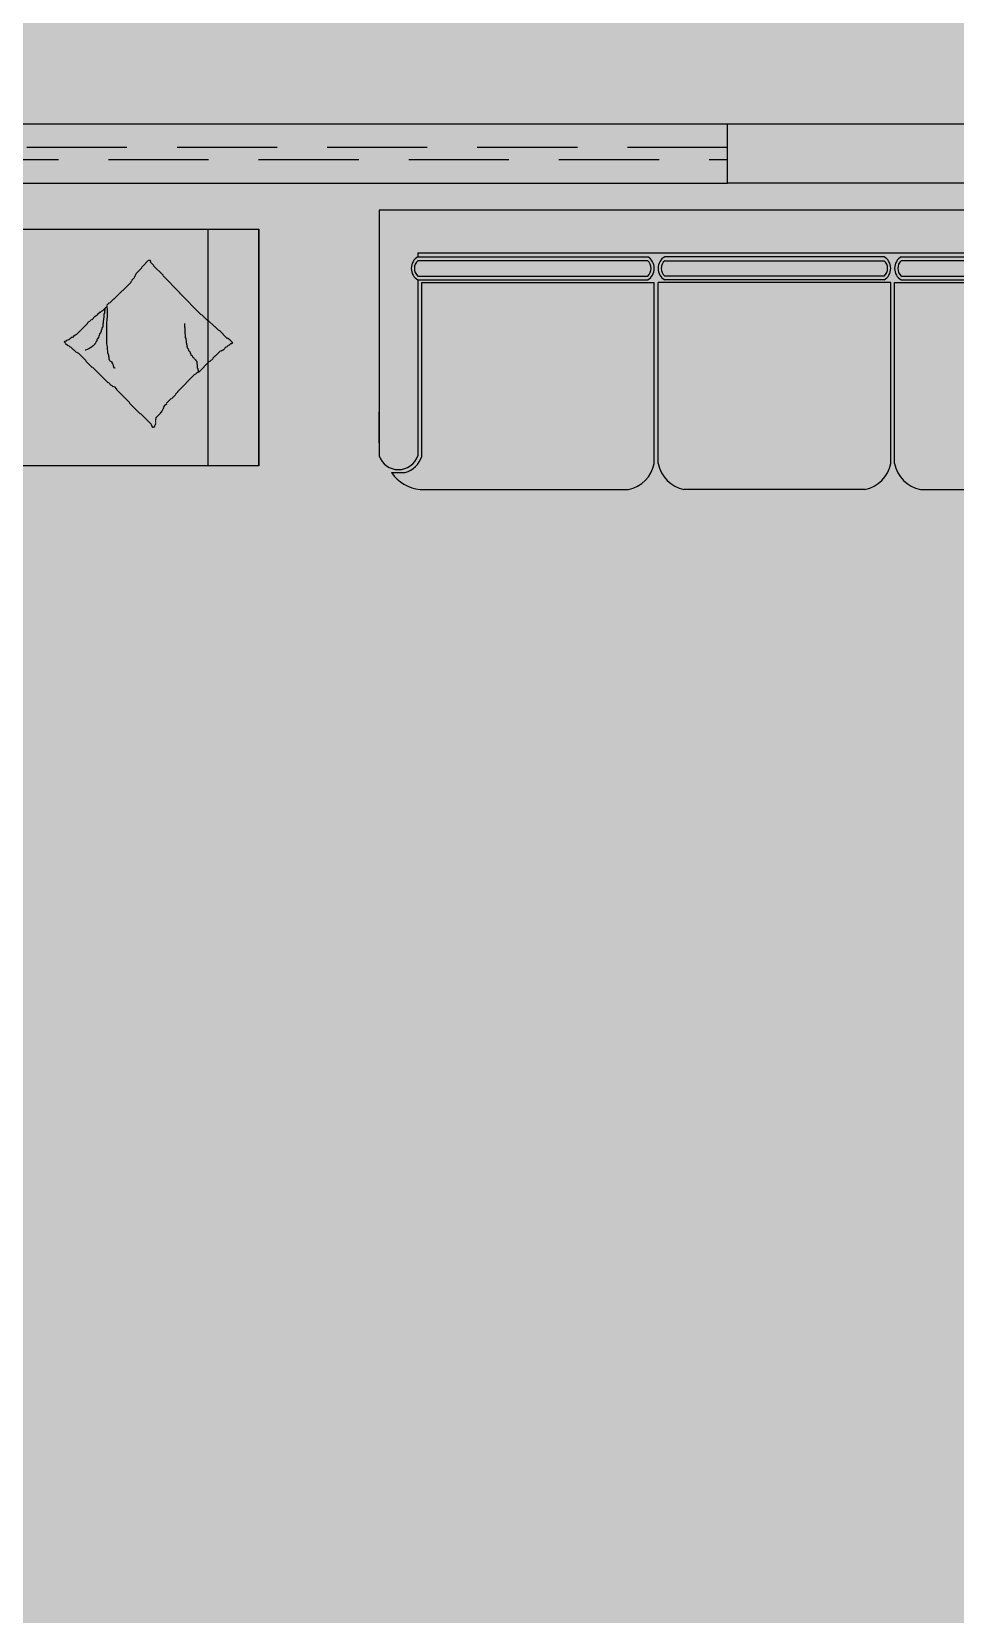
# Model space of a CAD drawing. Header units: centimetres. Extents: x 0 to 1099704, y -139216 to 99734.
# Drawn here: x 854887.9 to 855122.3, y 10507.1 to 10908.6 of the extents above; entities that cross this region are included whole.
import ezdxf

# ---------------------------------------------------------------- set-up
doc = ezdxf.new("R2010")
doc.units = ezdxf.units.CM
doc.header["$LTSCALE"] = 4
doc.linetypes.add('DASHED2', pattern=[9.524999999999999, 6.35, -3.175])
for name, color, linetype in [('0.1', 1, 'Continuous'), ('0.2', 2, 'Continuous'), ('0.4', 4, 'Continuous'), ('0.6', 6, 'Continuous'), ('AIT-LAY-HTC', 254, 'Continuous'), ('AIT-LAY-MOB', 2, 'Continuous')]:
    doc.layers.add(name, color=color, linetype=linetype)

# ---------------------------------------------------------------- blocks, each defined once
blk = doc.blocks.new('Sofa45')
for p, q in [((118.4223870338865, 41.82011138008882), (-146.5776129661106, 41.82011138008882)), ((-146.5776129661106, 41.82011138008882), (-146.5776129661106, -18.17988861991203)), ((-146.5776129661106, 41.82011138008882), (-146.5776129661106, -21.54804315951274)), ((118.4223870338865, 41.82011138008882), (118.4223870338865, -18.17988861991203)), ((118.4223870338865, 41.82011138008882), (118.4223870338865, -21.54804315951274)), ((-136.5776129661157, 30.8201113800889), (108.4223870338915, 30.82011138008887)), ((-136.5776129661157, 30.8201113800889), (-136.5776129661156, 29.82011138008981)), ((-136.5776129661112, 29.82011138008979), (-77.26429250415133, 29.82011138008979)), ((-77.26429250542746, 28.79627606905594), (-136.5776129661112, 28.79627606905594)), ((-16.26429250542648, 29.82011138008979), (-72.89093342807412, 29.82011138008979)), ((-72.89093342679799, 28.79627606905594), (-16.26429250542773, 28.79627606905594)), ((-11.89093342679767, 29.82011138008979), (44.73570749584997, 29.82011138008979)), ((44.73570749457383, 28.79627606905594), (-11.89093342679642, 28.79627606905594)), ((108.4223870338871, 29.82011138008979), (49.10906657192717, 29.82011138008979)), ((49.10906657320331, 28.79627606905594), (108.4223870338871, 28.79627606905594)), ((108.4223870338915, 30.82011138008887), (108.4223870338914, 29.82011138008981)), ((-136.5776129661112, 24.84391192827765), (-77.26429250542746, 24.84391192827765)), ((-16.26429250542773, 24.84391192827765), (-72.89093342679799, 24.84391192827765)), ((-11.89093342679642, 24.84391192827765), (44.73570749457383, 24.84391192827765)), ((108.4223870338871, 24.84391192827765), (49.10906657320331, 24.84391192827765)), ((-136.5776129661151, 23.82011138009191), (-136.5776129661112, -21.54804315951558)), ((-136.5776129661112, 23.82011138008956), (-77.26429250415133, 23.82011138008956)), ((-135.5776129661093, -21.70994866337729), (-135.5776129661134, 23.17275920279208)), ((-135.5776129661134, 23.17275920279208), (-75.57761296611272, 23.17275920279492)), ((-75.57761296611272, -23.53253644261052), (-75.57761296611272, 23.17275920279492)), ((-14.577612966112, 23.17275920279208), (-74.57761296611272, 23.17275920279492)), ((-74.57761296611272, -23.53253644261052), (-74.57761296611272, 23.17275920279492)), ((-16.26429250542648, 23.82011138008956), (-72.89093342807412, 23.82011138008956)), ((-14.5776129661163, -23.53253644263382), (-14.577612966112, 23.17275920279208)), ((-13.57761296611215, 23.17275920279208), (46.42238703388857, 23.17275920279492)), ((-13.57761296610785, -23.53253644263382), (-13.57761296611215, 23.17275920279208)), ((-11.89093342679767, 23.82011138008956), (44.73570749584997, 23.82011138008956)), ((46.42238703388857, -23.53253644261052), (46.42238703388857, 23.17275920279492)), ((47.42238703388857, -23.53253644261052), (47.42238703388857, 23.17275920279492)), ((107.4223870338893, 23.17275920279208), (47.42238703388857, 23.17275920279492)), ((108.4223870338871, 23.82011138008956), (49.10906657192717, 23.82011138008956)), ((107.4223870338852, -21.70994866337729), (107.4223870338893, 23.17275920279208)), ((108.4223870338909, 23.82011138009191), (108.4223870338871, -21.54804315951558)), ((-146.5776129661106, -18.17988861991203), (-146.5776129661106, -10.17988861991078)), ((118.4223870338865, -18.17988861991203), (118.4223870338865, -10.17988861991078)), ((-143.3673319489974, -25.85379787873898), (-139.8367025725418, -25.85379787873897)), ((115.2121060167732, -25.85379787873898), (111.6814766403177, -25.85379787873897)), ((-135.9327624897487, -30.17988861991106), (-82.22496514341753, -30.17988861991106)), ((-21.22496514341625, -30.17988861991106), (-67.93026078880791, -30.17988861991106)), ((-6.930260788807902, -30.17988861991106), (39.77503485658376, -30.17988861991106)), ((107.7775365575246, -30.17988861991106), (54.06973921119338, -30.17988861991106))]:
    blk.add_line(p, q)
for centre, radius, start, end in [((-134.7529889079579, 26.82011138008967), 3.511303597468106, 121.3083023972381, 238.6916976027618), ((-134.778617742249, 26.8200939986668), 2.672392072806633, 132.3128112950854, 227.6871887049159), ((-79.08891656358075, 26.82011138008967), 3.51130359746803, 301.3083024150396, 58.69169758496039), ((-79.06328772928968, 26.8200939986668), 2.67239207280744, 312.3128112950902, 47.68718870490979), ((-71.0663093686447, 26.82011138008967), 3.51130359746803, 121.3083024150396, 238.6916975849604), ((-71.09193820293576, 26.8200939986668), 2.67239207280744, 132.3128112950902, 227.6871887049098), ((-18.08891656358003, 26.82011138008967), 3.51130359746803, 301.3083023972417, 58.6916976027583), ((-18.06328772928896, 26.8200939986668), 2.67239207280744, 312.3128112950859, 47.68718870491416), ((-10.06630936864412, 26.82011138008967), 3.51130359746803, 121.3083023972417, 238.6916976027583), ((-10.09193820293519, 26.8200939986668), 2.67239207280744, 132.3128112950858, 227.6871887049141), ((42.91108343642054, 26.82011138008967), 3.51130359746803, 301.3083024150396, 58.69169758496039), ((42.93671227071161, 26.8200939986668), 2.67239207280744, 312.3128112950902, 47.68718870490979), ((50.9336906313566, 26.82011138008967), 3.51130359746803, 121.3083024150396, 238.6916975849604), ((50.90806179706553, 26.8200939986668), 2.67239207280744, 132.3128112950902, 227.6871887049098), ((106.5977629757338, 26.82011138008967), 3.511303597468106, 301.3083023972381, 58.69169760276192), ((106.6233918100249, 26.8200939986668), 2.672392072806633, 312.3128112950841, 47.68718870491465), ((-141.5776129661095, -19.8037807671897), 5.295512373063261, 199.2314523205948, 340.7685476793736), ((-141.5776129661095, -19.80378076719112), 6.295512373063509, 286.0533299655297, 342.3752259791302), ((-83.90128905476058, -21.85621253126179), 8.49079769423899, 281.3866142354004, 348.6133857645355), ((-66.25393687746487, -21.85621253126179), 8.49079769423899, 191.3866142354645, 258.6133857645996), ((-22.90128905475985, -21.85621253126179), 8.49079769423899, 281.3866142354004, 348.6133857645355), ((-5.253936877464294, -21.85621253126179), 8.49079769423899, 191.3866142354645, 258.6133857645996), ((38.09871094524071, -21.85621253126179), 8.49079769423899, 281.3866142354004, 348.6133857645355), ((55.74606312253643, -21.85621253126179), 8.49079769423899, 191.3866142354645, 258.6133857645996), ((113.4223870338854, -19.80378076719112), 6.295512373063509, 197.6247740208698, 253.9466700344703), ((113.4223870338854, -19.8037807671897), 5.295512373063261, 199.2314523206264, 340.7685476794052), ((-135.1611819333426, -20.30253886717353), 9.90744037039429, 214.0773863233043, 265.5333448064261), ((107.0059560011185, -20.30253886717353), 9.90744037039429, 274.4666551935738, 325.9226136766957)]:
    blk.add_arc(centre, radius, start, end)
blk = doc.blocks.new('5')
at = {"layer": 'AIT-LAY-HTC'}
h = blk.add_hatch(color=253, dxfattribs=at)
h.set_gradient(color1=(189, 177, 166), color2=(222, 217, 211), name='HEMISPHERICAL')
h.paths.add_polyline_path([(67.88335058656492, 4.466984146800661), (69.23335058655604, 4.466984146800875), (69.23335058655604, 5.166984146791916), (67.88335058656492, 5.16698415639743)])
h = blk.add_hatch(color=253, dxfattribs=at)
h.set_gradient(color1=(168, 152, 138), color2=(222, 217, 211), name='INVCYLINDER')
h.paths.add_polyline_path([(69.23335058655604, 4.466984146800875), (69.38335058655605, 4.466984146800875), (69.38335058655602, 5.166984146791915), (69.23335058655603, 5.166984146791915)])
at = {"layer": 'AIT-LAY-HTC', "linetype": 'Continuous'}
h = blk.add_hatch(color=35, dxfattribs=at)
h.set_gradient(color1=(132, 114, 98), color2=(222, 217, 211))
h.paths.add_polyline_path([(69.07243652374963, 5.053565533823641), (69.07074617451816, 5.051875184591833), (69.06905820549026, 5.053563153619618), (69.06652274357079, 5.051027691700139), (69.06821071259846, 5.049339722672468), (69.06483009670605, 5.045959106779944), (69.0656740912067, 5.045115112279402), (69.0335581163712, 5.012999137443896), (69.03271412187077, 5.013843131944552), (69.00059818832064, 4.981727198394535), (69.0014421828213, 4.980883203893993), (68.96171982222758, 4.941160843300278), (68.96256381672846, 4.94031684879985), (68.95411223571172, 4.931865267783334), (68.95242424671018, 4.933553256784077), (68.94735332287145, 4.928482332945234), (68.94650932837102, 4.92932632744589), (68.93805774735405, 4.920874746429146), (68.93721377282681, 4.921718720956275), (68.8907301391629, 4.875235087292023), (68.88988614466224, 4.876079081792793), (68.87129271596781, 4.857485653098249), (68.87213671046847, 4.85664165859782), (68.8484723166497, 4.832977264779058), (68.84762832214928, 4.833821259279714), (68.8450928602298, 4.831285797360349), (68.84424886572914, 4.832129791860777), (68.8357972847124, 4.823678210844148), (68.83495329021197, 4.824522205344576), (68.82565655522184, 4.815225470354901), (68.82481258069483, 4.816069444881802), (68.81974165685587, 4.810998521043072), (68.81889766235544, 4.811842515543842), (68.81467185120427, 4.807616704392442), (68.81382785670384, 4.808460698893325), (68.81129239478436, 4.80592523697396), (68.81213638928502, 4.80508124247319), (68.80791061941899, 4.800855472607393), (68.81044258294754, 4.798323509079293), (68.8112877369207, 4.799168663052453), (68.81466369494969, 4.795792705023584), (68.816354002896, 4.797483012969903), (68.82057395542542, 4.793263060440151), (68.82141910939835, 4.794108214413197), (68.82563906192799, 4.7898882618839), (68.82648421590137, 4.790733415857059), (68.83070416843056, 4.786513463327421), (68.83154932240372, 4.787358617300581), (68.83830123846145, 4.780606701242957), (68.83914639243484, 4.781451855216116), (68.84167837593658, 4.778919871714035), (68.84252352990951, 4.779765025687195), (68.8771271246725, 4.74516143092421), (68.87628197069934, 4.744316276951051), (68.88050192322898, 4.74009632442164), (68.88134707720191, 4.7409414783948), (68.88809899325987, 4.734189562336835), (68.88894418851841, 4.735034757595597), (68.89907208257854, 4.724906863535463), (68.8999172365517, 4.725752017508623), (68.90666915260944, 4.719000101450658), (68.9134210686674, 4.71224818539292), (68.91426622264056, 4.71309333936608), (68.91848617516997, 4.708873386836669), (68.91933132914313, 4.709718540809829), (68.93536714476058, 4.693682725192272), (68.93367683681426, 4.691992417246067), (68.94042875287222, 4.685240501188329), (68.94127390684515, 4.686085655161489), (68.95393376443361, 4.673425797572802), (68.95477891840677, 4.674270951546075), (69.0054183287872, 4.623631541165534), (69.00457317481404, 4.622786387192375), (69.00879312734368, 4.618566434662964), (69.00794797337052, 4.617721280689804), (69.01554388392891, 4.610125370131525), (69.01469872995575, 4.609280216158479), (69.01891868248494, 4.605060263628613), (69.01722833325347, 4.603369914397146), (69.02060429128245, 4.599993956368164), (69.0197591373093, 4.599148802395118), (69.03748294192782, 4.581424997776591), (69.03663778795466, 4.580579843803545), (69.04845365104246, 4.568763980715514), (69.04760849706953, 4.567918826742354), (69.05187842600789, 4.563648897804112), (69.06190636725013, 4.563648897804112), (69.07295036340396, 4.574692893957828), (69.0721063689033, 4.575536888458484), (69.09999657387301, 4.603427093428192), (69.09915257937236, 4.604271087928848), (69.1498619829023, 4.654980491458443), (69.14901798840164, 4.655824485959212), (69.21324989678705, 4.720056394344621), (69.2140938912877, 4.719212399843852), (69.23184216600897, 4.736960674565236), (69.23268616050963, 4.736116680064694), (69.25296993843553, 4.756400457990705), (69.25381393293618, 4.755556463490049), (69.26480097587218, 4.766543506426498), (69.26564495039965, 4.765699531899029), (69.29015449819134, 4.790209079690837), (69.290998492692, 4.789365085190409), (69.29437910858441, 4.792745701082933), (69.29522310308506, 4.791901706582164), (69.3053649920479, 4.80204359554534), (69.30114503951872, 4.80626354807475), (69.30029988554533, 4.805418394101591), (69.29439194401483, 4.811326335632313), (69.29354679004167, 4.810481181659154), (69.28763886848459, 4.816389103216463), (69.28679371451143, 4.815543949243303), (69.27750981495173, 4.824827848802781), (69.2766646609788, 4.823982694829621), (69.27413269745047, 4.826514658358176), (69.2732875021917, 4.825669463099413), (69.27075553866338, 4.828201426627854), (69.26991038469022, 4.827356272654808), (69.25471854360002, 4.842548113744781), (69.25387338962709, 4.841702959771621), (69.24796546806955, 4.847610881329044), (69.24712147356912, 4.848454875829359), (69.24796662754228, 4.849300029802518), (69.2386827279828, 4.858583929362223), (69.23783757400965, 4.857738775389064), (69.2057659627484, 4.889810386650422), (69.2046835943096, 4.888728018211734), (69.2046835943096, 4.884610240802087), (69.20349922597087, 4.884610240802087), (69.20349922597087, 4.879879527927071), (69.20231491601852, 4.878696842646716), (69.20231491601852, 4.868052731616328), (69.20113060606617, 4.866870046335859), (69.20113060606617, 4.859773991146651), (69.19757767620912, 4.856225935305358), (69.19757767620912, 4.855043250025116), (69.196393366257, 4.853860592991279), (69.19284043639995, 4.8503125371501), (69.1916561264476, 4.849129880116263), (69.19047181649547, 4.847947194835794), (69.19047181649547, 4.846764509555553), (69.18928750654312, 4.846764509555553), (69.18810319659077, 4.845581824275198), (69.18691888663842, 4.842033796680536), (69.183365898395, 4.840851111400181), (69.183365898395, 4.83730308380552), (69.1809972784903, 4.83493771324481), (69.1809972784903, 4.831389685650262), (69.17744434863324, 4.827841629808856), (69.17744434863324, 4.825476287494777), (69.1762600386809, 4.824293602214422), (69.1762600386809, 4.826659001021992), (69.1786286585856, 4.829024315089439), (69.17981296853795, 4.830207000369794), (69.17981296853795, 4.833755027964455), (69.183365898395, 4.83730308380552), (69.183365898395, 4.840851111400181), (69.18691888663842, 4.842033796680536), (69.18849796971757, 4.846764509555553), (69.18928750654312, 4.846764509555553), (69.1916561264476, 4.849129880116263), (69.19284043639995, 4.8503125371501), (69.19757767620912, 4.855043278271407), (69.19757767620912, 4.856225935305358), (69.20113060606617, 4.859773991146764), (69.20113060606617, 4.866870046335859), (69.20231491601852, 4.868052731616328), (69.20231491601852, 4.878696842646716), (69.20349922597087, 4.879879527927071), (69.20349922597087, 4.884610240802087), (69.2046835943096, 4.884610240802087), (69.2046835943096, 4.889202447142904), (69.20238882527327, 4.891497216178888), (69.20154367130034, 4.890652062205729), (69.19479175524238, 4.897403978263694), (69.19394660126922, 4.896558824290534), (69.14246319638814, 4.948042229171731), (69.1433083503613, 4.948887383144776), (69.13655643430356, 4.955639299202514), (69.13740158827649, 4.956484453175674), (69.12474173068826, 4.969144310764134), (69.1238965767151, 4.968299156791088), (69.11039272462621, 4.98180300888009), (69.11123787859914, 4.982648162853249), (69.10364196804075, 4.990244073411643), (69.10448712201391, 4.991089227384802), (69.1002671694845, 4.995309179914213), (69.10195747743082, 4.996999487860305), (69.09858151940206, 5.000375445889287), (69.09942671466037, 5.001220641148049), (69.09605075663139, 5.004596599176804), (69.09689591060454, 5.005441753149964), (69.0918319635747, 5.010505700180031), (69.09267711754764, 5.01135085415319), (69.08001727993259, 5.024010691768351), (69.08086243390575, 5.024855845741397), (69.07664248137634, 5.029075798270807), (69.07833278932243, 5.030766106217126), (69.07580080582092, 5.033298089719207), (69.07833626774017, 5.035833551638345), (69.07580430421184, 5.038365515166672), (69.07833976613132, 5.040900977085923), (69.07665177713024, 5.042588966087348), (69.07834208507656, 5.044279274033326), (69.07412213254692, 5.048499226562964), (69.07581248177861, 5.050189575794659)])
h.paths.add_polyline_path([(69.13362476362467, 4.800640037839341), (69.13362476362467, 4.801822723119696), (69.13244045367232, 4.800640037839341)], flags=16)
h.paths.add_polyline_path([(68.90978948199894, 4.782899843373341), (68.91038164404644, 4.782308493671391), (68.90978948199894, 4.784082528653809)], flags=16)
for p, q in [((69.23335058655604, 5.166984146791916), (69.23335058655604, 4.466984146800875)), ((69.38335058655605, 5.166984146791916), (69.38335058655605, 4.466984146800875))]:
    blk.add_line(p, q)
for points in [[(69.38335058655605, 4.466984146800875), (69.38335058655605, 5.166984146791916), (67.88335058656492, 5.16698414679193), (67.88335058656492, 4.466984146800661)], [(69.06196336175312, 4.563705892306982), (69.06365133078101, 4.562017923279311), (69.060270673603, 4.558637266101525), (69.05942667910257, 4.55948126060184), (69.05858152512918, 4.558636106628794), (69.05773755060217, 4.559480081156036), (69.05689239662901, 4.558634927182877), (69.04760849706953, 4.567918826742354), (69.04845365104246, 4.568763980715514), (69.03663778795489, 4.580579843803545), (69.03748294192782, 4.581424997776705), (69.0197591373093, 4.599148802395118), (69.02060429128245, 4.599993956368164), (69.01722833325347, 4.603369914397146), (69.01807348722686, 4.604215068370306), (69.01638551819896, 4.60590303739809), (69.0172307134575, 4.606748232656511), (69.01469872995575, 4.609280216158479), (69.01554388392891, 4.610125370131525), (69.00794797337029, 4.617721280689804), (69.00879312734368, 4.618566434662964), (69.00457317481404, 4.622786387192488), (69.0054183287872, 4.623631541165534), (68.95477891840677, 4.674270951546075), (68.95393376443361, 4.673425797572915), (68.94127390684515, 4.686085655161489), (68.94042875287222, 4.685240501188329), (68.93367683681426, 4.691992417246067), (68.93452199078742, 4.692837571219227), (68.93367799628676, 4.693681565719769), (68.93452315025992, 4.694526719692814), (68.91933132914313, 4.709718540809829), (68.91848617516997, 4.708873386836669), (68.91426622264056, 4.71309333936608), (68.9134210686674, 4.71224818539292), (68.90582515810901, 4.719844095951314), (68.90666915260944, 4.719000101450658), (68.8999172365517, 4.725752017508623), (68.89907208257854, 4.724906863535463), (68.88894418851841, 4.735034757595483), (68.88809899325987, 4.734189562336835), (68.88134707720191, 4.7409414783948), (68.88050192322898, 4.74009632442164), (68.87628197069934, 4.744316276951165), (68.8771271246725, 4.74516143092421), (68.84252352990951, 4.779765025687195), (68.84167837593658, 4.778919871714035), (68.83914639243461, 4.781451855216003), (68.83830123846145, 4.780606701242957), (68.83154932240372, 4.787358617300581), (68.83070416843056, 4.786513463327421), (68.82648421590137, 4.790733415857059), (68.82563906192799, 4.7898882618839), (68.82141910939835, 4.794108214413197), (68.82057395542519, 4.793263060440151), (68.81804199189709, 4.795795023968592), (68.81719683792393, 4.794949869995546), (68.81550884892285, 4.79663785899663), (68.81466369494969, 4.79579270502347), (68.8112877369207, 4.799168663052453), (68.81044258294754, 4.798323509079293), (68.80959858844689, 4.799167503579722), (68.80875343447396, 4.798322349606562), (68.80706546544606, 4.800010318634347), (68.81213638928502, 4.80508124247319), (68.81129239478436, 4.805925236973846), (68.81382785670384, 4.808460698893325), (68.81467185120427, 4.807616704392442), (68.81889766235544, 4.811842515543842), (68.81974165685587, 4.810998521043072), (68.82481258069483, 4.816069444881802), (68.82565655522184, 4.815225470354901), (68.83495329021197, 4.824522205344576), (68.8357972847124, 4.823678210844148), (68.84424886572914, 4.832129791860777), (68.8450928602298, 4.831285797360349), (68.84762832214928, 4.833821259279714), (68.8484723166497, 4.832977264779058), (68.87213671046847, 4.85664165859782), (68.87129271596781, 4.857485653098249), (68.88988614466224, 4.876079081792906), (68.8907301391629, 4.875235087292023), (68.93721377282681, 4.921718720956275), (68.93805774735405, 4.920874746429146), (68.94650932837102, 4.92932632744589), (68.94735332287145, 4.928482332945234), (68.95242424671018, 4.933553256784077), (68.95326824121084, 4.932709262283649), (68.95411339518422, 4.933554416256809), (68.95495738968465, 4.932710421756039), (68.96256381672846, 4.94031684879985), (68.96171982222758, 4.941160843300278), (69.0014421828213, 4.980883203893993), (69.00059818832064, 4.981727198394535), (69.03271412187077, 5.013843131944552), (69.0335581163712, 5.012999137443896), (69.0656740912067, 5.045115112279402), (69.06483009670605, 5.045959106779944), (69.06652040465237, 5.047649414726149), (69.06567641015171, 5.048493409226805), (69.06736671809803, 5.050183717173124), (69.06652274357079, 5.051027691700139), (69.06905820549026, 5.053563153619618), (69.06990218001728, 5.052719179092375), (69.07074733399067, 5.053564333065535), (69.0715913284911, 5.052720338564993), (69.07243652374963, 5.053565533823641), (69.07581248177861, 5.050189575794659), (69.07496728652008, 5.049344380536124), (69.07665527552116, 5.04765639153504), (69.07581012154823, 5.046811237561767), (69.07834208507656, 5.044279274033326), (69.07749693110317, 5.04343412006028), (69.07834092560405, 5.042590125559852), (69.07749577163067, 5.041744971586806), (69.07833976613132, 5.040900977085923), (69.07749461215816, 5.040055823112763), (69.07833860665859, 5.039211828612335), (69.07749345268566, 5.038366674639289), (69.0783374272129, 5.037522700111933), (69.07749227323974, 5.036677546138773), (69.07833626774017, 5.035833551638345), (69.07749111376701, 5.034988397665299), (69.07833510826767, 5.03414440316453), (69.07748995429473, 5.03329924919137), (69.07833394879516, 5.032455254690942), (69.07748879482178, 5.031610100717782), (69.07833278932266, 5.030766106217126), (69.07748763534927, 5.029920952243967), (69.07917560437717, 5.028232983216182), (69.07833045040401, 5.027387829243136), (69.08086243390575, 5.024855845741397), (69.08001727993259, 5.024010691768351), (69.09267711754764, 5.01135085415319), (69.0918319635747, 5.010505700180031), (69.09689591060454, 5.005441753149964), (69.09605075663139, 5.004596599176804), (69.09942671466037, 5.001220641148049), (69.09858151940206, 5.000375445889287), (69.10195747743082, 4.996999487860305), (69.10111232345743, 4.996154333887259), (69.10195631795831, 4.995310339386831), (69.10111116398492, 4.994465185413785), (69.10448712201391, 4.991089227384802), (69.10364196804075, 4.990244073411643), (69.11123787859914, 4.982648162853249), (69.11039272462621, 4.98180300888009), (69.1238965767151, 4.968299156791088), (69.12474173068826, 4.969144310764134), (69.13740158827649, 4.956484453175674), (69.13655643430356, 4.955639299202514), (69.1433083503613, 4.948887383144776), (69.14246319638814, 4.948042229171731), (69.19394660126922, 4.896558824290534), (69.19479175524238, 4.897403978263694), (69.20154367130034, 4.890652062205729), (69.20238882527327, 4.891497216178888), (69.20492080877501, 4.888965232677376), (69.2057659627484, 4.889810386650422), (69.23783757400965, 4.857738775389064), (69.2386827279828, 4.858583929362223), (69.24796662754228, 4.849300029802518), (69.24712147356912, 4.848454875829359), (69.24796546806955, 4.847610881329044), (69.25387338962709, 4.841702959771621), (69.25471854360002, 4.842548113744781), (69.26991038469022, 4.827356272654808), (69.27075553866338, 4.828201426627854), (69.2732875021917, 4.825669463099413), (69.27413269745047, 4.826514658358176), (69.2766646609788, 4.823982694829621), (69.27750981495173, 4.824827848802781), (69.28679371451143, 4.815543949243303), (69.28763886848459, 4.816389103216463), (69.29354679004167, 4.810481181659154), (69.29439194401483, 4.811326335632313), (69.30029988554533, 4.805418394101591), (69.30114503951872, 4.80626354807475), (69.30452099754747, 4.802887590045768), (69.30536615152063, 4.803732744018927), (69.30621014602129, 4.802888749518499), (69.29522310308506, 4.791901706582164), (69.29437910858441, 4.792745701082933), (69.290998492692, 4.789365085190409), (69.29015449819134, 4.790209079690837), (69.26564495039965, 4.765699531899029), (69.26480097587218, 4.766543506426498), (69.25381393293618, 4.755556463490049), (69.25296993843553, 4.756400457990705), (69.23268616050963, 4.736116680064581), (69.23184216600897, 4.736960674565236), (69.2140938912877, 4.719212399843852), (69.21324989678705, 4.720056394344621), (69.14901798840164, 4.655824485959212), (69.1498619829023, 4.654980491458443), (69.09915257937236, 4.604271087928848), (69.09999657387301, 4.603427093428192), (69.0721063689033, 4.575536888458484), (69.07295036340396, 4.574692893957828)]]:
    blk.add_lwpolyline(points, close=True)
for points in [[(68.93347573943164, 4.695574130520865), (68.93347573943164, 4.698929640410708), (68.93466004938422, 4.703660353285724), (68.93466004938422, 4.729679288221402), (68.93347573943164, 4.730861973501871), (68.93347573943164, 4.736775371657242), (68.93229142947975, 4.741506084532145), (68.93229142947975, 4.806553435994712), (68.93347573943164, 4.810101463589374), (68.93347573943164, 4.811284148869729), (68.93466004938422, 4.81483217646439), (68.93466004938422, 4.82311091693384), (68.93584435933634, 4.826658972775246), (68.93584435933634, 4.832572370930504), (68.9370286692887, 4.833755027964455), (68.93821303762742, 4.839668426119826), (68.93821303762742, 4.844399138994842), (68.93939734757977, 4.844399138994842), (68.93939734757977, 4.85267790771081), (68.94058165753212, 4.85267790771081), (68.94058165753212, 4.853860592991279), (68.94176596748447, 4.855043250025116), (68.94295027743682, 4.856225935305358), (68.94887182719835, 4.859773991146651), (68.94887182719835, 4.862139333460843), (68.95005613715092, 4.86568736105539), (68.95124044710305, 4.866870046335859), (68.9524247570554, 4.870418073930407), (68.9524247570554, 4.871600759210875), (68.95360906700775, 4.872783444491344), (68.95360906700775, 4.876331472085892), (68.95716205525117, 4.877514157366361), (68.95716205525117, 4.878696842646716)], [(69.2046835943096, 4.889202447142904), (69.2046835943096, 4.884610240802087), (69.20349922597087, 4.884610240802087), (69.20349922597087, 4.879879527927071), (69.20231491601852, 4.878696842646716), (69.20231491601852, 4.868052731616328), (69.20113060606617, 4.866870046335859), (69.20113060606617, 4.859773991146651), (69.19757767620912, 4.856225935305358), (69.19757767620912, 4.855043250025116), (69.196393366257, 4.853860592991279), (69.19284043639995, 4.8503125371501), (69.1916561264476, 4.849129880116263), (69.19047181649547, 4.847947194835794), (69.19047181649547, 4.846764509555553), (69.18928750654312, 4.846764509555553), (69.18810319659077, 4.845581824275198), (69.18691888663842, 4.842033796680536), (69.183365898395, 4.840851111400181), (69.183365898395, 4.83730308380552), (69.1809972784903, 4.83493771324481), (69.1809972784903, 4.832572370930504), (69.17981296853795, 4.831389685650262), (69.17981296853795, 4.830207000369794), (69.1786286585856, 4.829024315089439), (69.17744434863324, 4.827841658055715), (69.17744434863324, 4.826658972775246), (69.1762600386809, 4.826658972775246), (69.1762600386809, 4.824293602214422), (69.17507572872877, 4.82311091693384), (69.17507572872877, 4.82192825990023), (69.1727071088243, 4.819562889339406), (69.1727071088243, 4.816014861744745), (69.17152279887172, 4.81483217646439), (69.17152279887172, 4.810101463589374), (69.1703384889196, 4.808918778308905), (69.1703384889196, 4.805370750714357), (69.16915417896725, 4.804188065433888), (69.16915417896725, 4.797091981998162), (69.1679698690149, 4.793543954403614), (69.1679698690149, 4.789995926809067), (69.16678555906255, 4.788813241528598), (69.16678555906255, 4.779351815778793), (69.16560119072382, 4.774621102903777), (69.16560119072382, 4.759246278998259), (69.16441688077147, 4.75806359371779), (69.16441688077147, 4.746236797407161)], [(68.92755418967035, 4.701495680282616), (68.92755418967035, 4.707208380880158), (68.926369879718, 4.708391066160741), (68.926369879718, 4.716669834876822), (68.92518556976565, 4.717852491910546), (68.92518556976565, 4.729679288221402), (68.9240012598133, 4.730861973501871), (68.9240012598133, 4.734410001096419), (68.92281694986094, 4.739140713971435), (68.92281694986094, 4.746236797407161), (68.9216326399086, 4.74741948268763), (68.9216326399086, 4.75569822315708), (68.92044832995624, 4.756880908437435), (68.92044832995624, 4.75806359371779), (68.9192640200039, 4.759246278998259), (68.9192640200039, 4.761611621312452), (68.91807965166517, 4.765159648906885), (68.91689534171304, 4.766342334187468), (68.91689534171304, 4.768707704748292), (68.9157110317607, 4.772255732342839), (68.91452672180834, 4.773438417623308), (68.91452672180834, 4.774621102903777), (68.913342411856, 4.7758037599375), (68.91215810190364, 4.776986445217855), (68.91215810190364, 4.778169130498324), (68.91097379195129, 4.781717158092872), (68.90978948199894, 4.782899843373341), (68.90978948199894, 4.784082528653809), (68.90860517204682, 4.787630556248357), (68.90505224218977, 4.792361269123373), (68.90268362228507, 4.7994573525591), (68.90149931233272, 4.800640037839341), (68.90031500238037, 4.804188065433888), (68.89913063404164, 4.805370750714357), (68.89794632408929, 4.806553435994712), (68.89794632408929, 4.807736093028663), (68.89439339423224, 4.811284148869729), (68.89320908428034, 4.812466805903452), (68.89202477432754, 4.812466805903452), (68.88847184447094, 4.816014861744745), (68.88728753451859, 4.816014861744745), (68.88728753451859, 4.817197547025214), (68.88610322456624, 4.817197547025214), (68.88018161641811, 4.820745574619761), (68.87070713679954, 4.825476287494777), (68.86952282684719, 4.825476287494777)]]:
    blk.add_lwpolyline(points)

msp = doc.modelspace()

# ---------------------------------------------------------------- hatches: boundary and pattern name
at = {"layer": '0.2', "true_color": 0x000000}
h = msp.add_hatch(color=18, dxfattribs=at)
h.dxf.hatch_style = 1
h.paths.add_polyline_path([(853733.7684310979, 12513.01251930817), (853693.7684310979, 12513.01251930817), (853693.7684310979, 12488.01251930817), (853708.7684310979, 12488.01251930817), (853708.7684310979, 12498.01251930817), (853733.7684310979, 12498.01251930817)])
h.paths.add_polyline_path([(854753.7684310979, 11998.01251930817), (854743.7684310979, 11998.01251930817), (854743.7684310979, 12213.01251930817), (854933.7684310979, 12213.01251930817), (854933.7684310979, 11998.01251930817), (854923.7684310979, 11998.01251930817), (854923.7684310979, 11983.01251930817), (854948.7684310979, 11983.01251930817), (854958.7684310979, 11983.01251930817), (854958.7684310979, 11998.01251930817), (854948.7684310979, 11998.01251930817), (854948.7684310979, 12213.01251930817), (855138.7684310979, 12213.01251930817), (855138.7684310979, 11998.01251930817), (855128.7684310979, 11998.01251930817), (855128.7684310979, 11983.01251930817), (855153.7684310979, 11983.01251930817), (856023.7684310979, 11983.01251930817), (856023.7684310979, 11998.01251930817), (855153.7684310979, 11998.01251930817), (855153.7684310979, 12298.01251930817), (855138.7684310979, 12298.01251930817), (855138.7684310979, 12228.01251930817), (854933.7684310979, 12228.01251930817), (854743.7684310979, 12228.01251930817), (854743.7684310979, 12298.01251930817), (854728.7684310979, 12298.01251930817), (854728.7684310979, 11998.01251930817), (853708.7684310979, 11998.01251930817), (853708.7684310979, 12328.01251930817), (853701.2684310979, 12328.01251930817), (853693.7684310979, 12328.01251930817), (853693.7684310979, 11983.01251930817), (854743.7684310979, 11983.01251930817), (854753.7684310979, 11983.01251930817)])
h.paths.add_polyline_path([(854821.2684310979, 12513.01251930817), (854743.7684310979, 12513.01251930817), (854703.7684310979, 12513.01251930817), (854703.7684310979, 12498.01251930817), (854728.7684310979, 12498.01251930817), (854821.2684310979, 12498.01251930817)])
h.paths.add_polyline_path([(855178.7684310979, 12513.01251930817), (855138.7684310979, 12513.01251930817), (855061.2684310979, 12513.01251930817), (855061.2684310979, 12498.01251930817), (855153.7684310979, 12498.01251930817), (855178.7684310979, 12498.01251930817)])
h.paths.add_polyline_path([(856683.7684310979, 11998.01251930817), (856683.7684310979, 12048.01251930817), (856668.7684310979, 12048.01251930817), (856668.7684310979, 11998.01251930817), (856298.7684310979, 11998.01251930817), (856298.7684310979, 11983.01251930817), (856353.7684310979, 11983.01251930817), (856353.7684310979, 11791.69509158889), (856368.7684310979, 11791.69509158889), (856368.7684310979, 11983.01251930817), (856668.7684310979, 11983.01251930817), (856668.7684310979, 11885.51251930817), (856683.7684310979, 11885.51251930817)])
h.paths.add_polyline_path([(856683.7684310979, 11685.51251930817), (856668.7684310979, 11685.51251930817), (856668.7684310979, 11588.01251930817), (856368.7684310979, 11588.01251930817), (856368.7684310979, 11598.01251930817), (856353.7684310979, 11598.01251930817), (856353.7684310979, 11573.01251930817), (856683.7684310979, 11573.01251930817)])
h.paths.add_polyline_path([(856368.7684310979, 11791.69509158889), (856353.7684310979, 11791.69509158889), (856353.7684310979, 11718.01251930817), (856368.7684310979, 11718.01251930817)])
h.paths.add_polyline_path([(856088.7684310977, 11724.87897602921), (856063.7684310977, 11724.87897602921), (856063.7684310977, 11709.87897602921), (856073.7684310977, 11709.87897602921), (856073.7684310977, 11179.87897602921), (856023.7684310977, 11179.87897602921), (856023.7684310977, 11164.87897602921), (856088.7684310977, 11164.87897602921)])
h.paths.add_polyline_path([(855843.7684310977, 11179.87897602921), (855793.7684310979, 11179.87897602921), (855793.7684310979, 11709.87897602921), (855963.7684310977, 11709.87897602921), (855963.7684310977, 11724.87897602921), (855778.7684310977, 11724.87897602921), (855768.7684310979, 11724.8789760292), (855768.7684310979, 11709.8789760292), (855778.7684310979, 11709.8789760292), (855778.7684310979, 11179.8789760292), (855703.7684310979, 11179.8789760292), (855703.7684310979, 11164.8789760292), (855793.7684310979, 11164.8789760292), (855843.7684310977, 11164.87897602921)])
h.paths.add_polyline_path([(855303.7684310979, 11179.8789760292), (855228.7684310979, 11179.8789760292), (855228.7684310979, 11709.8789760292), (855608.7684310979, 11709.8789760292), (855608.7684310979, 11717.37897602921), (855608.7684310979, 11724.8789760292), (855213.7684310979, 11724.8789760292), (855203.7684310979, 11724.8789760292), (855203.7684310979, 11709.8789760292), (855213.7684310979, 11709.8789760292), (855213.7684310979, 11179.8789760292), (855178.7684310979, 11179.8789760292), (855178.7684310979, 11164.8789760292), (855228.7684310979, 11164.8789760292), (855303.7684310979, 11164.8789760292)])
h.paths.add_polyline_path([(854998.7684310979, 11179.8789760292), (854963.7684310979, 11179.8789760292), (854963.7684310979, 11709.8789760292), (855103.7684310979, 11709.8789760292), (855103.7684310979, 11724.8789760292), (854948.7684310979, 11724.8789760292), (854938.7684310979, 11724.87897602921), (854938.7684310979, 11709.87897602921), (854948.7684310979, 11709.87897602921), (854948.7684310979, 11179.87897602921), (854898.7684310979, 11179.87897602921), (854898.7684310979, 11164.87897602921), (854963.7684310979, 11164.87897602921), (854998.7684310979, 11164.8789760292)])
h.paths.add_polyline_path([(854718.7684310979, 11179.87897602921), (854668.7684310979, 11179.87897602921), (854668.7684310979, 11709.87897602921), (854838.7684310979, 11709.87897602921), (854838.7684310979, 11724.87897602921), (854653.7684310979, 11724.87897602921), (854643.7684310979, 11724.87897602921), (854643.7684310979, 11709.87897602921), (854653.7684310979, 11709.87897602921), (854653.7684310979, 11179.87897602921), (854563.7684310979, 11179.87897602921), (854563.7684310979, 11164.87897602921), (854668.7684310979, 11164.87897602921), (854718.7684310979, 11164.87897602921)])
h.paths.add_polyline_path([(854363.7684310979, 11179.87897602921), (854273.7684310979, 11179.87897602921), (854273.7684310979, 11709.87897602921), (854543.7684310979, 11709.87897602921), (854543.7684310979, 11724.87897602921), (854258.7684310979, 11724.87897602921), (854248.7684310979, 11724.87897602921), (854248.7684310979, 11709.87897602921), (854258.7684310979, 11709.87897602921), (854258.7684310979, 11179.87897602921), (854133.7684310979, 11179.87897602921), (854133.7684310979, 11164.87897602921), (854273.7684310979, 11164.87897602921), (854363.7684310979, 11164.87897602921)])
h.paths.add_polyline_path([(853833.7684310979, 11179.87897602921), (853708.7684310979, 11179.87897602921), (853708.7684310979, 11709.87897602921), (854088.7684310979, 11709.87897602921), (854088.7684310979, 11717.37897602921), (854088.7684310979, 11724.87897602921), (853693.7684310979, 11724.87897602921), (853693.7684310979, 11164.87897602921), (853833.7684310979, 11164.87897602921)])
h.paths.add_polyline_path([(853751.9710648473, 10290.20962031729), (853659.4710648473, 10290.20962031729), (853659.4710648473, 10870.20962031729), (853669.4710648473, 10870.20962031729), (853669.4710648473, 10885.20962031729), (853644.4710648473, 10885.20962031729), (853644.4710648473, 10605.20962031729), (853634.4710648473, 10605.20962031729), (853634.4710648473, 10590.20962031729), (853644.4710648473, 10590.20962031729), (853644.4710648473, 10290.20962031729), (853444.4710648473, 10290.20962031729), (853444.4710648473, 10590.20962031729), (853544.4710648473, 10590.20962031729), (853544.4710648473, 10605.20962031729), (853429.4710648473, 10605.20962031729), (853429.4710648473, 10275.20962031729), (853659.4710648473, 10275.20962031729), (853751.9710648473, 10275.20962031729)])
h.paths.add_polyline_path([(854259.4710648473, 10870.20962031729), (854269.4710648473, 10870.20962031729), (854269.4710648473, 10885.20962031729), (854244.4710648473, 10885.20962031729), (854114.4710648473, 10885.20962031729), (854114.4710648473, 10870.20962031729), (854244.4710648473, 10870.20962031729), (854244.4710648473, 10290.20962031729), (854151.9710648473, 10290.20962031729), (854151.9710648473, 10275.20962031729), (854259.4710648473, 10275.20962031729), (854329.4710648473, 10275.20962031729), (854329.4710648473, 10290.20962031729), (854259.4710648473, 10290.20962031729)])
h.paths.add_polyline_path([(853914.4710648473, 10885.20962031729), (853769.4710648473, 10885.20962031729), (853769.4710648473, 10870.20962031729), (853914.4710648473, 10870.20962031729)])
h.paths.add_polyline_path([(854564.4710648473, 10885.20962031729), (854369.4710648473, 10885.20962031729), (854369.4710648473, 10870.20962031729), (854564.4710648473, 10870.20962031729)])
h.paths.add_polyline_path([(854609.4710648473, 10290.20962031729), (854529.4710648473, 10290.20962031729), (854529.4710648473, 10275.20962031729), (854609.4710648473, 10275.20962031729)])
h.paths.add_polyline_path([(855414.4710648473, 10290.20962031729), (855274.4710648473, 10290.20962031729), (855274.4710648473, 10870.20962031729), (855284.4710648473, 10870.20962031729), (855284.4710648473, 10885.20962031729), (855259.4710648473, 10885.20962031729), (855064.4710648473, 10885.20962031729), (855064.4710648473, 10870.20962031729), (855259.4710648473, 10870.20962031729), (855259.4710648473, 10290.20962031729), (854909.4710648473, 10290.20962031729), (854909.4710648473, 10275.20962031729), (855274.4710648473, 10275.20962031729), (855414.4710648473, 10275.20962031729)])
h.paths.add_polyline_path([(855809.4710648473, 10870.20962031729), (855819.4710648473, 10870.20962031729), (855819.4710648473, 10885.20962031729), (855794.4710648473, 10885.20962031729), (855384.4710648473, 10885.20962031729), (855384.4710648473, 10870.20962031729), (855794.4710648473, 10870.20962031729), (855794.4710648473, 10290.20962031729), (855654.4710648473, 10290.20962031729), (855654.4710648473, 10275.20962031729), (855809.4710648473, 10275.20962031729), (855919.4710648473, 10275.20962031729), (855919.4710648473, 10290.20962031729), (855809.4710648473, 10290.20962031729)])
h.paths.add_polyline_path([(856144.4710648473, 10885.20962031729), (855919.4710648473, 10885.20962031729), (855919.4710648473, 10870.20962031729), (856129.4710648473, 10870.20962031729), (856129.4710648473, 10290.20962031729), (856019.4710648473, 10290.20962031729), (856019.4710648473, 10275.20962031729), (856144.4710648473, 10275.20962031729)])
h.paths.add_polyline_path([(853126.7684310977, 12268.01251930817), (853126.7684310977, 12498.01251930817), (853316.7684310977, 12498.01251930817), (853316.7684310977, 12268.01251930817)], flags=16)
h.paths.add_polyline_path([(853261.2684321245, 12259.51251924915), (853261.2684321246, 12263.51251927697), (853259.7684321156, 12263.51251927697), (853259.7684321156, 12263.31251927551), (853261.0684321232, 12263.3125192755), (853261.068432123, 12259.7125192505), (853214.4684318459, 12259.7125192505), (853214.4684318458, 12263.3125192755), (853215.7684318536, 12263.31251927551), (853215.7684318535, 12263.51251927697), (853214.2684318449, 12263.51251927697), (853214.2684318448, 12259.51251924915)])
h.paths.add_polyline_path([(853309.2684324101, 12266.51251929769), (853309.2684324103, 12268.01251930817), (853216.2684318565, 12268.01251930817), (853216.2684318566, 12266.51251929769)], flags=0)
h.paths.add_polyline_path([(853157.2684315054, 12268.01251930817), (853309.2684324102, 12268.01251930817), (853309.2684324102, 12259.01251924566), (853307.7684324011, 12259.01251924566), (853307.7684324011, 12258.8125192443), (853309.0684324089, 12258.8125192443), (853309.068432409, 12253.21251920544), (853259.4684321136, 12253.21251920544), (853259.4684321139, 12258.8125192443), (853260.7684321214, 12258.8125192443), (853260.7684321215, 12259.01251924565), (853259.2684321123, 12259.01251924565), (853259.2684321124, 12253.01251930817), (853331.7684310977, 12253.01251930817), (853331.7684310977, 12513.01251930817), (853111.7684310977, 12513.01251930817), (853111.7684310977, 12253.01251930817), (853157.2684323674, 12253.01251930817), (853157.2684315054, 12259.01251924565)])
h.paths.add_polyline_path([(856153.768431098, 12488.01251930817), (856168.7684310979, 12488.01251930817), (856168.7684310979, 12498.01251930817), (856668.7684310979, 12498.01251930817), (856668.7684310979, 12448.01251930817), (856683.7684310979, 12448.01251930817), (856683.7684310979, 12513.01251930817), (856153.7684310979, 12513.01251930817), (856128.7684310979, 12513.01251930817), (856128.7684310979, 12498.01251930817), (856153.7684310979, 12498.01251930817)])
at = {"layer": '0.4', "true_color": 0xf8f3ec}
h = msp.add_hatch(color=7, dxfattribs=at)
h.dxf.hatch_style = 1
h.paths.add_polyline_path([(865654.4868734702, 6328.002762683936), (865654.4868734702, 15549.55240390733), (844265.680053839, 15549.55240390733), (844265.680053839, 6328.002762683936)])

# ---------------------------------------------------------------- linework, layer by layer
at = {"layer": '0.1', "linetype": 'DASHED2'}
for p, q in [((855064.4710648473, 10879.20962031729, 77040.33870733916), (854564.4710648473, 10879.20962031729, 77040.33870733916)), ((854564.4710648473, 10876.20962031729, 77040.33870733916), (855064.4710648473, 10876.20962031729, 77040.33870733916))]:
    msp.add_line(p, q, dxfattribs=at)
at = {"layer": '0.6'}
for p, q in [((855064.4710648473, 10885.20962031729, 77040.33870733916), (854564.4710648473, 10885.20962031729, 77040.33870733916)), ((855064.4710648473, 10870.20962031729, 77040.33870733916), (855064.4710648473, 10885.20962031729, 77040.33870733916)), ((854564.4710648473, 10870.20962031729, 77040.33870733916), (855064.4710648473, 10870.20962031729, 77040.33870733916))]:
    msp.add_line(p, q, dxfattribs=at)
at = {"layer": '0.6', "elevation": 77040.33870733916}
for points in [[(855274.4710648473, 10885.20962031729), (855064.4710648473, 10885.20962031729)], [(854909.4710648473, 10290.20962031729), (855259.4710648473, 10290.20962031729), (855259.4710648473, 10870.20962031729), (855064.4710648473, 10870.20962031729)]]:
    msp.add_lwpolyline(points, dxfattribs=at)

# ---------------------------------------------------------------- block references
at = {"layer": '0.2', "xscale": 0.9836065573770492, "yscale": 0.9836065573770492, "zscale": 0.9836065573770492}
msp.add_blockref('Sofa45', (855120.2101541001, 10822.20391425516, 77040.33870733916), dxfattribs=at)
at = {"layer": 'AIT-LAY-MOB', "xscale": -85.71428571998769, "yscale": 85.71428571998769, "zscale": 85.71428571998769, "rotation": 180}
msp.add_blockref('5', (848998.3714761313, 11241.40581874033), dxfattribs=at)

doc.saveas('drawing.dxf')
